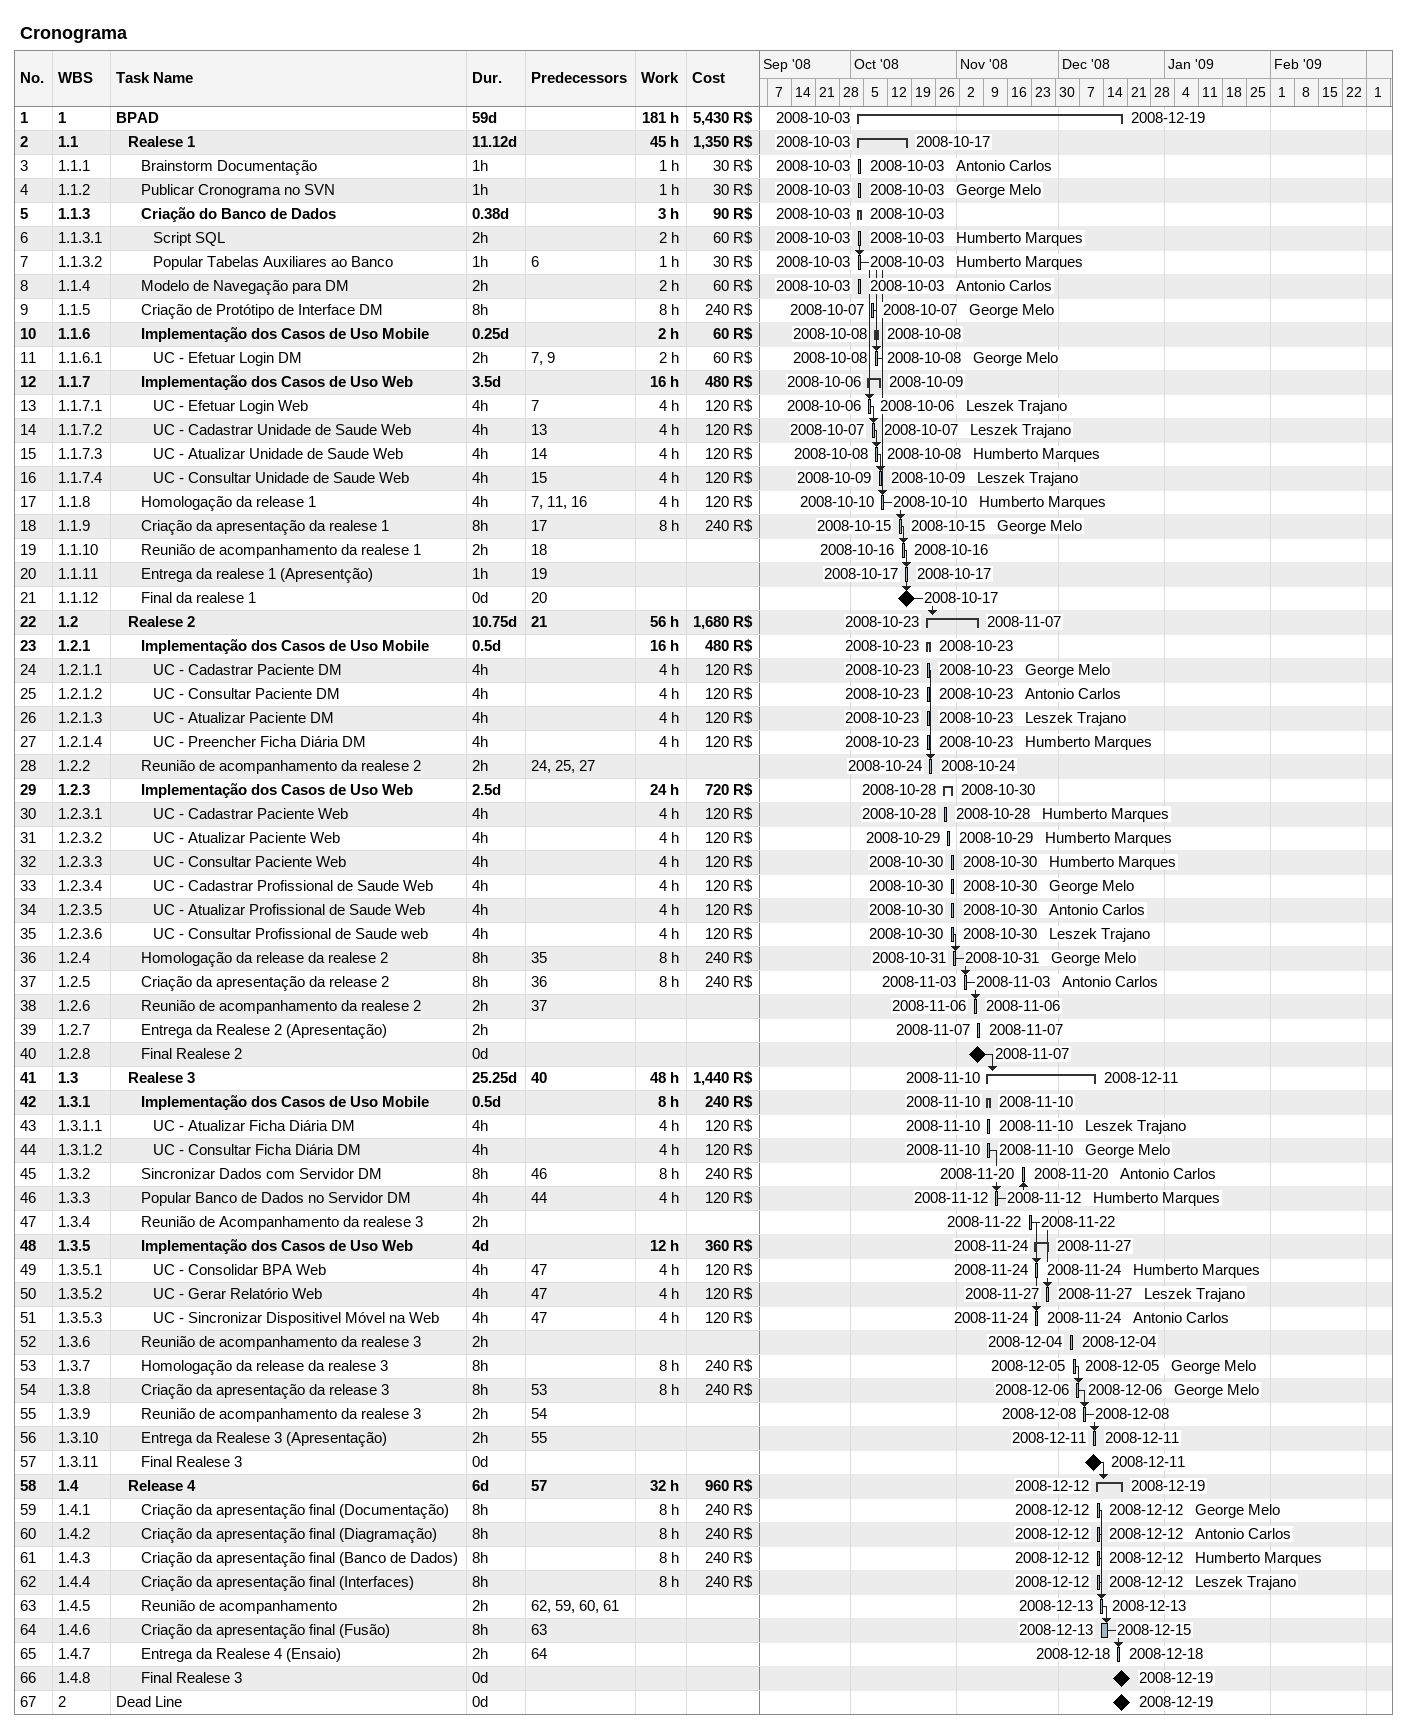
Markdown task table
Cronograma

| ID | WBS | Task | Duration | Start | Finish | Predecessors | Resources | Work (h) | Cost (R$) |
|---|---|---|---|---|---|---|---|---|---|
| 1 | 1 | **BPAD** | 59d | 2008-10-03 | 2008-12-19 |  |  | 181 | 5430 |
| 2 | 1.1 | **Realese 1** | 11.12d | 2008-10-03 | 2008-10-17 |  |  | 45 | 1350 |
| 3 | 1.1.1 | Brainstorm Documentação | 1h | 2008-10-03 | 2008-10-03 |  | Antonio Carlos | 1 | 30 |
| 4 | 1.1.2 | Publicar Cronograma no SVN | 1h | 2008-10-03 | 2008-10-03 |  | George Melo | 1 | 30 |
| 5 | 1.1.3 | **Criação do Banco de Dados** | 0.38d | 2008-10-03 | 2008-10-03 |  |  | 3 | 90 |
| 6 | 1.1.3.1 | Script SQL | 2h | 2008-10-03 | 2008-10-03 |  | Humberto Marques | 2 | 60 |
| 7 | 1.1.3.2 | Popular Tabelas Auxiliares ao Banco | 1h | 2008-10-03 | 2008-10-03 | 6 | Humberto Marques | 1 | 30 |
| 8 | 1.1.4 | Modelo de Navegação para DM | 2h | 2008-10-03 | 2008-10-03 |  | Antonio Carlos | 2 | 60 |
| 9 | 1.1.5 | Criação de Protótipo de Interface DM | 8h | 2008-10-07 | 2008-10-07 |  | George Melo | 8 | 240 |
| 10 | 1.1.6 | **Implementação dos Casos de Uso Mobile** | 0.25d | 2008-10-08 | 2008-10-08 |  |  | 2 | 60 |
| 11 | 1.1.6.1 | UC - Efetuar Login DM | 2h | 2008-10-08 | 2008-10-08 | 7, 9 | George Melo | 2 | 60 |
| 12 | 1.1.7 | **Implementação dos Casos de Uso Web** | 3.5d | 2008-10-06 | 2008-10-09 |  |  | 16 | 480 |
| 13 | 1.1.7.1 | UC - Efetuar Login Web | 4h | 2008-10-06 | 2008-10-06 | 7 | Leszek Trajano | 4 | 120 |
| 14 | 1.1.7.2 | UC - Cadastrar Unidade de Saude Web | 4h | 2008-10-07 | 2008-10-07 | 13 | Leszek Trajano | 4 | 120 |
| 15 | 1.1.7.3 | UC - Atualizar Unidade de Saude Web | 4h | 2008-10-08 | 2008-10-08 | 14 | Humberto Marques | 4 | 120 |
| 16 | 1.1.7.4 | UC - Consultar Unidade de Saude Web | 4h | 2008-10-09 | 2008-10-09 | 15 | Leszek Trajano | 4 | 120 |
| 17 | 1.1.8 | Homologação da release 1 | 4h | 2008-10-10 | 2008-10-10 | 7, 11, 16 | Humberto Marques | 4 | 120 |
| 18 | 1.1.9 | Criação da apresentação da realese 1 | 8h | 2008-10-15 | 2008-10-15 | 17 | George Melo | 8 | 240 |
| 19 | 1.1.10 | Reunião de acompanhamento da realese 1 | 2h | 2008-10-16 | 2008-10-16 | 18 |  |  |  |
| 20 | 1.1.11 | Entrega da realese 1 (Apresentção) | 1h | 2008-10-17 | 2008-10-17 | 19 |  |  |  |
| 21 | 1.1.12 | Final da realese 1 | 0d | 2008-10-17 | 2008-10-17 | 20 |  |  |  |
| 22 | 1.2 | **Realese 2** | 10.75d | 2008-10-23 | 2008-11-07 | 21 |  | 56 | 1680 |
| 23 | 1.2.1 | **Implementação dos Casos de Uso Mobile** | 0.5d | 2008-10-23 | 2008-10-23 |  |  | 16 | 480 |
| 24 | 1.2.1.1 | UC - Cadastrar Paciente DM | 4h | 2008-10-23 | 2008-10-23 |  | George Melo | 4 | 120 |
| 25 | 1.2.1.2 | UC - Consultar Paciente DM | 4h | 2008-10-23 | 2008-10-23 |  | Antonio Carlos | 4 | 120 |
| 26 | 1.2.1.3 | UC - Atualizar Paciente DM | 4h | 2008-10-23 | 2008-10-23 |  | Leszek Trajano | 4 | 120 |
| 27 | 1.2.1.4 | UC - Preencher Ficha Diária DM | 4h | 2008-10-23 | 2008-10-23 |  | Humberto Marques | 4 | 120 |
| 28 | 1.2.2 | Reunião de acompanhamento da realese 2 | 2h | 2008-10-24 | 2008-10-24 | 24, 25, 27 |  |  |  |
| 29 | 1.2.3 | **Implementação dos Casos de Uso Web** | 2.5d | 2008-10-28 | 2008-10-30 |  |  | 24 | 720 |
| 30 | 1.2.3.1 | UC - Cadastrar Paciente Web | 4h | 2008-10-28 | 2008-10-28 |  | Humberto Marques | 4 | 120 |
| 31 | 1.2.3.2 | UC - Atualizar Paciente Web | 4h | 2008-10-29 | 2008-10-29 |  | Humberto Marques | 4 | 120 |
| 32 | 1.2.3.3 | UC - Consultar Paciente Web | 4h | 2008-10-30 | 2008-10-30 |  | Humberto Marques | 4 | 120 |
| 33 | 1.2.3.4 | UC - Cadastrar Profissional de Saude Web | 4h | 2008-10-30 | 2008-10-30 |  | George Melo | 4 | 120 |
| 34 | 1.2.3.5 | UC - Atualizar Profissional de Saude Web | 4h | 2008-10-30 | 2008-10-30 |  | Antonio Carlos | 4 | 120 |
| 35 | 1.2.3.6 | UC - Consultar Profissional de Saude web | 4h | 2008-10-30 | 2008-10-30 |  | Leszek Trajano | 4 | 120 |
| 36 | 1.2.4 | Homologação da release da realese 2 | 8h | 2008-10-31 | 2008-10-31 | 35 | George Melo | 8 | 240 |
| 37 | 1.2.5 | Criação da apresentação da release 2 | 8h | 2008-11-03 | 2008-11-03 | 36 | Antonio Carlos | 8 | 240 |
| 38 | 1.2.6 | Reunião de acompanhamento da realese 2 | 2h | 2008-11-06 | 2008-11-06 | 37 |  |  |  |
| 39 | 1.2.7 | Entrega da Realese 2 (Apresentação) | 2h | 2008-11-07 | 2008-11-07 |  |  |  |  |
| 40 | 1.2.8 | Final Realese 2 | 0d | 2008-11-07 | 2008-11-07 |  |  |  |  |
| 41 | 1.3 | **Realese 3** | 25.25d | 2008-11-10 | 2008-12-11 | 40 |  | 48 | 1440 |
| 42 | 1.3.1 | **Implementação dos Casos de Uso Mobile** | 0.5d | 2008-11-10 | 2008-11-10 |  |  | 8 | 240 |
| 43 | 1.3.1.1 | UC - Atualizar Ficha Diária DM | 4h | 2008-11-10 | 2008-11-10 |  | Leszek Trajano | 4 | 120 |
| 44 | 1.3.1.2 | UC - Consultar Ficha Diária DM | 4h | 2008-11-10 | 2008-11-10 |  | George Melo | 4 | 120 |
| 45 | 1.3.2 | Sincronizar Dados com Servidor DM | 8h | 2008-11-20 | 2008-11-20 | 46 | Antonio Carlos | 8 | 240 |
| 46 | 1.3.3 | Popular Banco de Dados no Servidor DM | 4h | 2008-11-12 | 2008-11-12 | 44 | Humberto Marques | 4 | 120 |
| 47 | 1.3.4 | Reunião de Acompanhamento da realese 3 | 2h | 2008-11-22 | 2008-11-22 |  |  |  |  |
| 48 | 1.3.5 | **Implementação dos Casos de Uso Web** | 4d | 2008-11-24 | 2008-11-27 |  |  | 12 | 360 |
| 49 | 1.3.5.1 | UC - Consolidar BPA Web | 4h | 2008-11-24 | 2008-11-24 | 47 | Humberto Marques | 4 | 120 |
| 50 | 1.3.5.2 | UC - Gerar Relatório Web | 4h | 2008-11-27 | 2008-11-27 | 47 | Leszek Trajano | 4 | 120 |
| 51 | 1.3.5.3 | UC - Sincronizar Dispositivel Móvel na Web | 4h | 2008-11-24 | 2008-11-24 | 47 | Antonio Carlos | 4 | 120 |
| 52 | 1.3.6 | Reunião de acompanhamento da realese 3 | 2h | 2008-12-04 | 2008-12-04 |  |  |  |  |
| 53 | 1.3.7 | Homologação da release da realese 3 | 8h | 2008-12-05 | 2008-12-05 |  | George Melo | 8 | 240 |
| 54 | 1.3.8 | Criação da apresentação da release 3 | 8h | 2008-12-06 | 2008-12-06 | 53 | George Melo | 8 | 240 |
| 55 | 1.3.9 | Reunião de acompanhamento da realese 3 | 2h | 2008-12-08 | 2008-12-08 | 54 |  |  |  |
| 56 | 1.3.10 | Entrega da Realese 3 (Apresentação) | 2h | 2008-12-11 | 2008-12-11 | 55 |  |  |  |
| 57 | 1.3.11 | Final Realese 3 | 0d | 2008-12-11 | 2008-12-11 |  |  |  |  |
| 58 | 1.4 | **Release 4** | 6d | 2008-12-12 | 2008-12-19 | 57 |  | 32 | 960 |
| 59 | 1.4.1 | Criação da apresentação final (Documentação) | 8h | 2008-12-12 | 2008-12-12 |  | George Melo | 8 | 240 |
| 60 | 1.4.2 | Criação da apresentação final (Diagramação) | 8h | 2008-12-12 | 2008-12-12 |  | Antonio Carlos | 8 | 240 |
| 61 | 1.4.3 | Criação da apresentação final (Banco de Dados) | 8h | 2008-12-12 | 2008-12-12 |  | Humberto Marques | 8 | 240 |
| 62 | 1.4.4 | Criação da apresentação final (Interfaces) | 8h | 2008-12-12 | 2008-12-12 |  | Leszek Trajano | 8 | 240 |
| 63 | 1.4.5 | Reunião de acompanhamento | 2h | 2008-12-13 | 2008-12-13 | 62, 59, 60, 61 |  |  |  |
| 64 | 1.4.6 | Criação da apresentação final (Fusão) | 8h | 2008-12-13 | 2008-12-15 | 63 |  |  |  |
| 65 | 1.4.7 | Entrega da Realese 4 (Ensaio) | 2h | 2008-12-18 | 2008-12-18 | 64 |  |  |  |
| 66 | 1.4.8 | Final Realese 3 | 0d | 2008-12-19 | 2008-12-19 |  |  |  |  |
| 67 | 2 | Dead Line | 0d | 2008-12-19 | 2008-12-19 |  |  |  |  |
